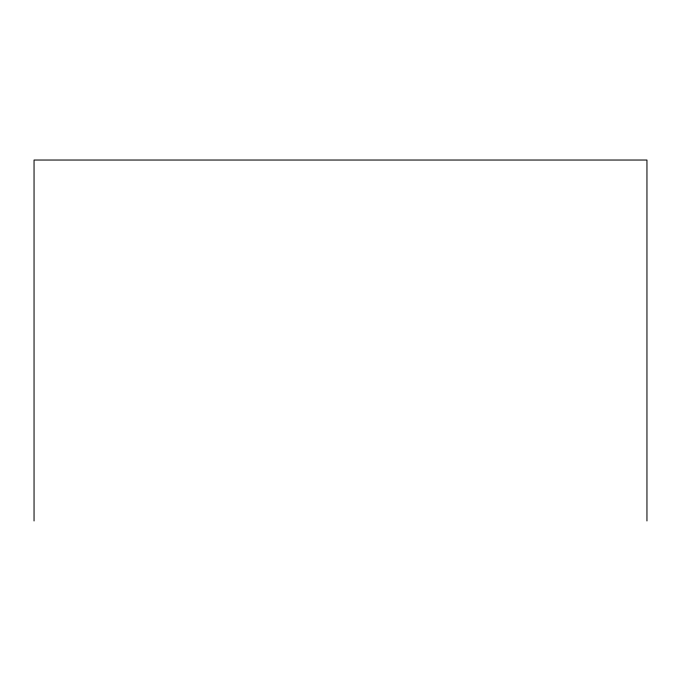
<?xml version="1.0" encoding="UTF-8"?>
<svg xmlns="http://www.w3.org/2000/svg" width="681" height="681" viewBox="0 0 681 681"><rect width="100%" height="100%" fill="white"/><g stroke="black" fill="none" stroke-linecap="round" stroke-linejoin="round"><path stroke-width="1.02" d="M646.95 520.965L646.95 160.035L34.05 160.035L34.05 520.965"/></g></svg>
